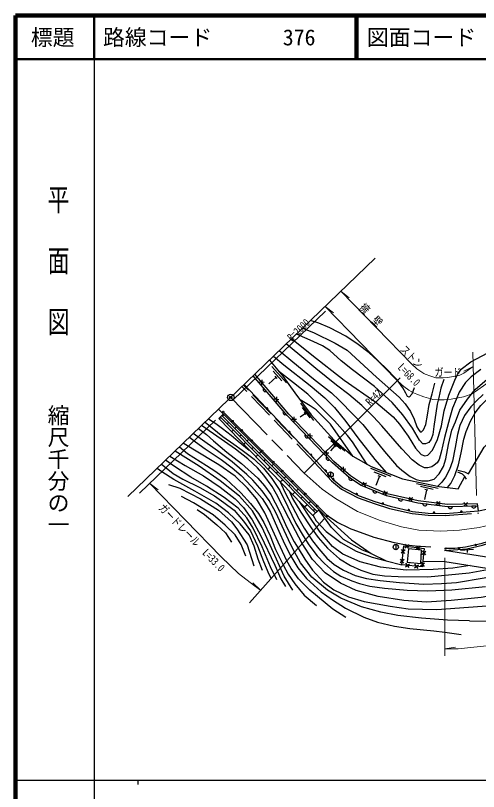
# Model space of a CAD drawing. Units: millimetres, scale not verified. Extents: x 40000 to 680000, y 20000 to 380000.
# Drawn here: x 40000 to 145912, y 202409 to 380000 of the extents above; entities that cross this region are included whole.
import ezdxf
from ezdxf.enums import TextEntityAlignment as Align

# ---------------------------------------------------------------- set-up
doc = ezdxf.new("R2010")
doc.units = ezdxf.units.MM
doc.header["$LTSCALE"] = 1000
doc.header["$PDMODE"] = 32
doc.header["$PDSIZE"] = 500
doc.linetypes.add('CHAIN', pattern=[18.5, 12, -1.5, 3.5, -1.5])
doc.linetypes.add('DASHED', pattern=[7.5, 6, -1.5])
for name, color, linetype, lineweight in [('M-BGD', 7, 'Continuous', 25), ('M-BMK', 2, 'CHAIN', 13), ('M-BMK-OTRS', 5, 'Continuous', 25), ('M-BMK-SRVR', 3, 'Continuous', 25), ('M-STR-HTXT', 7, 'Continuous', 13), ('M-TTL', 2, 'Continuous', 140), ('M-TTL-BAND', 7, 'Continuous', 25), ('M-TTL-LINE', 7, 'Continuous', 50)]:
    doc.layers.add(name, color=color, linetype=linetype, lineweight=lineweight)
doc.layers.add('M-OTRS', color=6, linetype='Continuous')
doc.layers.add('M-TTL-TXT', color=7, linetype='Continuous')
doc.styles.add('@ＭＳ ゴシック', font='')
doc.styles.add('ＭＳ ゴシック', font='')
doc.styles.get('@ＭＳ ゴシック').set_extended_font_data('@MS Gothic')
doc.styles.get('ＭＳ ゴシック').set_extended_font_data('MS Gothic')

msp = doc.modelspace()

# ---------------------------------------------------------------- linework, layer by layer
at = {"layer": 'M-BGD'}
for p, q in [((101966, 295966), (98617, 299679)), ((100962, 296407), (98953, 298635)), ((96347, 296640), (96256, 295448)), ((99623, 297220), (97952, 295713)), ((99857, 296960), (99389, 297480)), ((92298, 295559), (108821, 278007)), ((96889, 296001), (95703, 296092)), ((97413, 293983), (96768, 294735)), ((100262, 292070), (99077, 292161)), ((99720, 292709), (99629, 291517)), ((108269, 287280), (105301, 291304)), ((97392, 290147), (97668, 289855)), ((107434, 287907), (105653, 290321)), ((86616, 287595), (87002, 287968)), ((108636, 266167), (86854, 288118)), ((109007, 266503), (87208, 288471)), ((87362, 288316), (87669, 288612)), ((111347, 265475), (87507, 289313)), ((101945, 288710), (101291, 289455)), ((103707, 288162), (103679, 286966)), ((106302, 288936), (105095, 288045)), ((106510, 288654), (106094, 289217)), ((88411, 286549), (88771, 286896)), ((104282, 287552), (103093, 287580)), ((89406, 284729), (89820, 285129)), ((90180, 285476), (90497, 285782)), ((102475, 284748), (102751, 284456)), ((107342, 284351), (107314, 283155)), ((91229, 283709), (91589, 284056)), ((92998, 282636), (93326, 282953)), ((106973, 283403), (106289, 284120)), ((107918, 283741), (106729, 283769)), ((115356, 280315), (111568, 283578)), ((114403, 280741), (112130, 282698)), ((92196, 281862), (92638, 282289)), ((94047, 280869), (94406, 281217)), ((113071, 281492), (112092, 280356)), ((113336, 281264), (112805, 281721)), ((94985, 278996), (95456, 279450)), ((95815, 279797), (96154, 280124)), ((107416, 279500), (107692, 279207)), ((111666, 279806), (110477, 279837)), ((111093, 280417), (111061, 279221)), ((111832, 278284), (111155, 279007)), ((96864, 278030), (97224, 278377)), ((98633, 276957), (98983, 277295)), ((97775, 276129), (98273, 276610)), ((99682, 275190), (100042, 275538)), ((110771, 275884), (111042, 275588)), ((112085, 275541), (112085, 274341)), ((115552, 276147), (114365, 276062)), ((114921, 276699), (115007, 275506)), ((125923, 274494), (121261, 276300)), ((124828, 274436), (122031, 275520)), ((100565, 273263), (101091, 273770)), ((101451, 274118), (101811, 274466)), ((112490, 273971), (112800, 273716)), ((117075, 273769), (116249, 274316)), ((123267, 274558), (122454, 272460)), ((123593, 274432), (122941, 274685)), ((102500, 272351), (102860, 272698)), ((120281, 272968), (119181, 272516)), ((119509, 273296), (119964, 272189)), ((136653, 271789), (131760, 272822)), ((135581, 271555), (132646, 272175)), ((103355, 270396), (103909, 270931)), ((104269, 271278), (104640, 271636)), ((117829, 270503), (118187, 270321)), ((122674, 270977), (121759, 271358)), ((125126, 270946), (124026, 270494)), ((124354, 271274), (124809, 270167)), ((134021, 271425), (133556, 269223)), ((134363, 271352), (133678, 271497)), ((105318, 269511), (105678, 269858)), ((107086, 268439), (107468, 268807)), ((123824, 268263), (124208, 268145)), ((128590, 269196), (127624, 269420)), ((130877, 269607), (129868, 268978)), ((130061, 269801), (130694, 268786)), ((134156, 268135), (133173, 268257)), ((137130, 268690), (136192, 267959)), ((136299, 268798), (137034, 267855)), ((142531, 268558), (143395, 267731)), ((143369, 268571), (142547, 267712)), ((106145, 267530), (106727, 268091)), ((108136, 266672), (108495, 267019)), ((129761, 266755), (130153, 266665)), ((139975, 267580), (138985, 267558)), ((145352, 267698), (144361, 267676)), ((135531, 266101), (135932, 266095)), ((141775, 266326), (142176, 266357)), ((126999, 258946), (126999, 257746)), ((129158, 257722), (128223, 256976)), ((129060, 256890), (128318, 257819)), ((129087, 258195), (130037, 258910)), ((129916, 258073), (129197, 259029)), ((131644, 257833), (132595, 258547)), ((132473, 257710), (131755, 258666)), ((144792, 257786), (141802, 257551)), ((143297, 257669), (143344, 257070)), ((132916, 256661), (133850, 257410)), ((133013, 257494), (133757, 256566)), ((128908, 255492), (127973, 254746)), ((128810, 254659), (128068, 255589)), ((129215, 253792), (130142, 254537)), ((130047, 253697), (129298, 254629)), ((131246, 253571), (132173, 254316)), ((132078, 253476), (131329, 254408)), ((132627, 254023), (133559, 254772)), ((132722, 254855), (133467, 253928))]:
    msp.add_line(p, q, dxfattribs=at)
at = {"layer": 'M-BGD', "linetype": 'DASHED'}
for p, q in [((108466, 277655), (91811, 295090)), ((108821, 278007), (92171, 295437))]:
    msp.add_line(p, q, dxfattribs=at)
at = {"layer": 'M-BGD'}
for points in [[(131169, 294754), (130633, 293331), (130020, 292653), (129700, 292801), (129273, 293546), (128586, 294827), (127293, 296593), (124483, 299537), (120868, 302775), (118412, 304717), (115542, 306578), (111883, 308528), (109419, 309592), (107471, 310200)], [(105645, 308437), (108178, 307453), (113127, 305041), (115861, 303410), (118786, 300714), (122620, 297234), (127784, 292670), (129120, 291103), (130328, 289359), (131208, 287615), (131810, 285883), (132171, 285282), (132544, 284753), (132864, 284694), (133353, 285195), (133860, 286430), (134286, 288525), (134655, 290957), (135296, 293428), (135932, 295842)], [(103172, 306051), (107811, 302369), (115181, 296577), (122398, 291484), (126395, 288145), (127876, 286512), (129793, 283751), (131530, 280950), (132798, 279504), (133603, 279251), (134319, 279415), (135393, 280518), (136511, 282947), (137456, 286086), (138093, 289558), (139119, 293132), (140469, 296568), (141079, 297839), (141956, 299090), (144174, 300715), (148060, 302782)], [(137995, 296719), (137329, 294730), (136846, 292600), (136439, 291071), (135664, 285945), (135508, 284099), (135090, 283031), (134520, 282276), (133765, 281986), (133150, 281975), (132430, 282822), (130827, 285550), (128619, 288627), (126183, 291397), (122130, 295125), (117110, 298921), (114492, 301000), (111931, 303307), (110265, 304381), (108083, 305358), (104262, 307103)], [(146437, 298965), (144223, 297340), (142935, 295979), (141476, 293787), (140790, 292090), (139983, 290110), (139351, 288019), (138177, 283445), (137357, 280104), (136924, 278392), (136440, 277594), (135810, 277064), (135245, 276724), (134325, 276454), (133567, 276500), (132354, 277079), (130715, 278300), (128375, 280824), (123766, 286115), (121890, 288144), (119195, 290744), (116235, 293283), (113453, 295375), (108683, 299222), (106403, 301098), (101923, 304846)], [(98987, 302013), (101376, 300025), (107407, 295296), (110776, 292487), (112963, 290270), (115567, 287101), (118317, 283332), (122187, 278423), (124821, 275404)], [(100327, 303306), (103470, 300742), (108155, 296854), (112293, 293621), (114046, 291946), (117432, 288529), (119420, 286378), (121791, 283424), (124438, 280217), (127178, 277019), (128397, 275923), (130291, 274474), (131691, 273829), (132952, 273468), (134379, 273468), (135758, 273869), (136901, 275090), (137898, 276780), (138473, 278514), (139069, 281791), (139828, 285111), (140673, 287029), (141627, 289665), (143366, 292231), (145187, 294389), (147885, 296767)], [(216054, 303577), (165055, 267452), (160298, 264608), (156223, 262455), (153139, 261229), (146464, 259087), (142946, 258335), (140525, 257986), (138418, 257986)], [(98087, 301145), (101170, 297476), (103921, 293680), (107667, 288601), (112903, 282824), (117156, 279161), (121329, 276757), (128553, 273958), (136953, 272186), (141270, 271652), (142789, 274484)], [(138848, 271951), (139620, 272930), (140515, 274736), (141331, 277136), (141963, 279886), (142587, 283010), (143075, 284815), (144113, 287163), (145190, 289098), (146442, 290728), (147827, 292158), (149836, 293565), (152723, 295165), (156697, 297131), (159123, 298235), (163619, 299642), (166415, 300410), (168281, 300654), (169638, 300727)], [(143647, 275076), (147216, 281191), (157416, 291889), (164066, 298070), (167076, 299907), (169638, 300727), (171632, 300766), (175138, 300395)], [(120478, 277247), (117129, 282434), (115979, 283848), (112972, 287208), (109168, 291027), (106862, 293369), (103610, 295961), (100192, 298640)], [(145740, 267707), (138837, 267555), (132029, 268399), (124881, 270056), (118940, 272535), (116323, 274267), (112480, 277593), (110507, 279698), (102180, 288428), (94356, 297545)], [(145889, 266645), (145671, 268205), (138862, 268055), (132116, 268892), (125034, 270533), (119176, 272978), (116626, 274666), (112827, 277954), (110871, 280041), (102551, 288763), (94717, 297893)], [(145889, 266645), (145671, 268205), (138862, 268055), (132116, 268892), (125034, 270533), (119176, 272978), (116626, 274666), (112827, 277954), (110871, 280041), (102551, 288763), (94717, 297893)], [(176652, 249679), (153576, 255137), (138121, 257563), (143273, 257968), (146851, 258763), (152966, 260769), (157773, 262816), (165068, 267029), (170029, 270599), (183314, 279981), (208459, 297751)], [(145889, 266645), (148107, 267077), (152066, 268462), (156017, 270515), (158708, 272233), (164615, 276878), (171791, 282635), (182583, 289953), (189418, 294569), (191829, 296159)], [(147000, 293227), (145471, 291843), (144174, 290420), (142726, 288450), (141646, 286185), (141106, 284079), (140571, 281172), (139963, 278028), (139306, 276135), (138376, 274367), (137511, 273192), (136591, 272262)], [(117156, 279161), (112089, 286487), (108789, 289735), (107386, 290703), (105130, 292040)], [(86406, 289874), (111194, 265081), (116880, 260028), (121367, 256865), (124830, 255169), (128351, 254306)], [(84170, 287717), (85823, 286664), (87386, 285507), (89317, 283960), (90950, 282613), (93465, 280558)], [(109409, 266866), (108017, 265606), (86476, 287739), (87508, 288772)], [(167483, 249368), (160164, 248668), (151297, 247639), (146547, 246768), (139649, 246088), (134015, 245758), (128807, 246147), (122945, 247063), (117934, 248389), (114371, 250083), (110873, 252472), (107943, 255489), (105580, 259168), (102539, 264952), (99734, 270453), (98705, 272186), (96845, 274803), (95354, 276479), (93141, 278539), (90309, 280734), (85305, 284290), (82574, 286177)], [(83369, 286944), (84997, 285621), (87415, 283690), (89959, 281909), (91848, 280509), (94568, 278475), (96714, 276411), (98626, 274075), (100432, 271272), (102299, 267591), (104157, 263709), (105780, 260931), (107098, 258826), (108993, 256303), (110657, 254582), (112731, 252766), (114411, 251717), (116917, 250629), (118660, 249977), (121055, 249409), (124410, 248911), (129584, 248445), (134346, 248311), (139824, 248574), (147518, 249298)], [(143872, 241481), (138846, 241615), (132904, 242052), (127431, 242699), (123604, 243411), (119161, 244678), (114453, 246644), (111384, 248449), (107752, 251485), (105188, 254749), (103851, 257218), (102951, 258862), (99440, 266395), (98030, 269027), (96427, 271247), (94291, 273670), (92893, 274935), (89541, 277831), (86211, 280352), (82247, 283214), (80644, 284315)], [(81850, 285479), (83667, 284110), (85330, 282667), (88374, 280103), (91705, 277510), (95444, 274105), (96983, 272336), (98444, 270355), (100400, 266578), (102146, 262706), (103761, 259525), (104629, 258096), (106219, 255553), (107942, 253093), (110444, 250299), (112790, 248541), (116172, 246919), (119796, 245918), (125696, 244810), (129834, 244236), (136407, 244038), (150890, 245114), (159990, 245567), (172363, 246145)], [(79789, 283490), (81162, 282455), (83399, 280812), (87027, 278378), (89550, 276513), (91610, 274750), (93998, 272232), (96398, 269476), (97481, 267804), (98348, 266308), (100263, 261967), (101544, 259066), (102978, 256233), (104595, 253618), (106586, 251155), (109891, 248074), (112508, 246234), (115478, 244397), (119681, 242296), (122843, 241144), (126676, 240237), (130178, 239740), (135720, 239189), (138234, 238873), (141967, 238330)], [(77506, 281287), (79378, 279792), (83665, 277004), (85860, 275646), (88117, 273972), (91564, 270786), (93769, 268356), (95576, 265996), (96815, 263979), (98237, 260882), (99486, 257805), (101259, 254294), (102393, 252117), (103883, 249916), (106063, 247307), (108847, 244952)], [(115580, 242212), (112578, 244165), (107340, 248486), (104729, 251114), (103060, 253449), (102042, 255178), (99659, 260436), (97046, 266209), (95115, 269360), (93054, 271852), (90234, 274577), (86492, 277147), (80583, 280719), (78377, 282127)], [(75265, 279124), (78832, 277000), (82967, 274621), (86847, 272081), (90237, 269423), (92175, 267434), (94166, 264579), (96068, 261055), (99294, 254224), (100723, 251066), (101760, 249286)], [(103445, 248508), (101486, 251661), (98606, 257952), (96412, 262834), (94190, 266619), (91224, 269969), (86836, 273475), (82040, 276836), (76514, 280329)], [(73387, 277313), (74444, 276515), (76099, 275195), (78290, 273856), (82133, 271990), (85502, 270057), (87653, 268569), (89988, 266800), (92170, 264299), (93734, 262060), (95390, 258618), (96740, 255052), (97952, 252162), (98499, 251181)], [(99795, 250831), (98352, 253817), (96439, 258373), (94375, 262643), (92886, 265005), (90922, 267231), (87720, 269681), (83663, 272292), (80137, 274365), (76343, 276772), (74326, 278218)], [(108821, 278007), (112645, 273843), (114873, 272010), (118607, 270107), (122197, 268763), (125692, 267688), (130794, 266518), (134411, 266120), (138286, 266056), (145889, 266645)], [(96528, 252988), (95475, 255596), (94559, 258570), (93437, 261110), (91400, 263627), (88744, 266166), (85797, 268429), (80991, 271178), (76180, 273784), (73485, 275588), (72381, 276342)], [(141189, 275931), (142724, 275568), (143647, 275076)], [(143185, 273863), (142789, 274484), (142239, 275035), (141221, 275471)], [(75013, 272665), (77552, 271856), (82336, 269387), (86423, 266806), (89433, 264089), (90651, 262545), (92985, 258874), (94513, 254086)], [(100565, 273263), (101571, 271081), (103279, 267671), (104836, 264831), (106061, 262663), (107163, 260953), (107915, 259764), (109353, 257951), (111216, 255775), (112875, 254393), (114995, 253036), (117678, 251827), (120262, 251154), (123421, 250662), (127839, 250222), (133398, 249830), (137470, 249971), (140884, 250260), (147186, 251338), (153168, 252433)], [(102586, 271186), (103329, 269462), (105281, 266357), (107647, 262726), (109215, 260573), (111377, 258100), (114085, 255618), (116654, 254136), (118978, 253055), (121779, 252142), (124425, 251753), (127556, 251636), (134346, 251564), (139063, 251958), (143752, 252446), (148826, 253340)], [(92673, 256249), (91645, 258942), (90241, 261173), (87959, 263390), (85188, 265729), (80709, 268459), (77981, 269892)], [(144046, 254094), (140011, 253496), (135562, 253181), (129345, 253062), (123535, 253719), (118847, 254949), (114860, 256751), (112526, 258507), (109802, 261663), (107931, 264285), (104943, 268765)], [(81538, 266928), (83245, 265787), (86059, 263462), (88038, 261612), (89442, 259497)], [(121367, 256865), (119354, 257629), (115056, 260089), (112295, 262848), (109409, 266866)], [(108064, 265558), (108775, 264375), (111032, 261898), (114397, 259401), (117955, 257438), (121563, 256012), (124830, 255169)], [(133168, 255093), (138199, 255016), (149240, 253274), (175929, 247559)], [(143872, 241481), (153730, 241371), (158613, 241384), (162645, 241670), (164390, 241958)]]:
    msp.add_lwpolyline(points, dxfattribs=at)
at = {"layer": 'M-BGD', "linetype": 'DASHED'}
for points in [[(108466, 277655), (112300, 273479), (114598, 271589), (118405, 269648), (122036, 268290), (125563, 267205), (130711, 266024), (134380, 265620), (138301, 265556), (145956, 266149)], [(134977, 258286), (131419, 258569), (129356, 258800), (126716, 259317), (122045, 260500), (116293, 262681), (113510, 264058), (111347, 265475)]]:
    msp.add_lwpolyline(points, dxfattribs=at)
at = {"layer": 'M-BGD'}
for points in [[(128351, 254306), (128838, 258651), (133487, 257993), (133026, 253797)], [(132709, 254592), (132909, 257656), (129882, 257951), (129576, 254878)]]:
    msp.add_lwpolyline(points, close=True, dxfattribs=at)
for centre, radius in [((87507, 289313), 150), ((89648, 287172), 150), ((91753, 285068), 150), ((94060, 282760), 150), ((96428, 280394), 150), ((98965, 277856), 150), ((101022, 275799), 150), ((112085, 274941), 600), ((103369, 273452), 150), ((106280, 270542), 150), ((109003, 267819), 150), ((111347, 265475), 150), ((126999, 258346), 600), ((138418, 257986), 150), ((141470, 258122), 150), ((145257, 258829), 150)]:
    msp.add_circle(centre, radius, dxfattribs=at)
for centre, radius, start, end in [((97165, 294422), 505, 141.80455, 299.46274), ((97553, 290023), 203, 304.3092, 142.23259), ((101692, 289147), 505, 142.484, 300.14219), ((102636, 284624), 203, 304.3092, 142.23259), ((106701, 283829), 505, 144.81814, 302.47633), ((107577, 279375), 203, 304.3092, 142.23259), ((111565, 278712), 505, 144.32178, 301.97997), ((110930, 275758), 203, 303.60078, 141.52417), ((112665, 273868), 203, 311.59216, 149.51555), ((116716, 274124), 505, 157.66632, 315.32451), ((118022, 270440), 203, 324.02966, 161.95305), ((122254, 271258), 505, 168.51805, 326.17624), ((124026, 268234), 203, 333.94484, 171.86823), ((128129, 269403), 505, 178.12648, 335.78467), ((133677, 268294), 505, 184.09751, 341.7557), ((129964, 266741), 203, 338.11972, 176.0431), ((139478, 267667), 505, 192.43256, 350.09075), ((141973, 266373), 203, 355.4674, 193.39079), ((144854, 267785), 505, 192.43256, 350.09075), ((135732, 266130), 203, 350.09582, 188.01921)]:
    msp.add_arc(centre, radius, start, end, dxfattribs=at)
at = {"layer": 'M-BMK'}
msp.add_lwpolyline([(89240, 292609), (106070, 275276), (110129, 271603), (113199, 269428), (118249, 266471), (123439, 264464), (128322, 262985), (132278, 262246), (137284, 261999), (141563, 262214), (146090, 262848), (152655, 264346), (157935, 266669), (161525, 268692), (174466, 277929), (222781, 312147), (226516, 314374), (230119, 316146), (235321, 317685), (239185, 318150), (243220, 318131), (246804, 317964), (252398, 316708), (256708, 314983)], dxfattribs=at)
at = {"layer": 'M-BMK-OTRS'}
msp.add_line((65731, 269926), (122255, 324464), dxfattribs=at)
at = {"layer": 'M-BMK-SRVR'}
msp.add_circle((89240, 292609), 750, dxfattribs=at)
at = {"layer": 'M-OTRS'}
msp.add_point((89240, 292609), dxfattribs=at)
at = {"layer": 'M-STR-HTXT'}
for p, q in [((114428, 316912), (116366, 315405)), ((110830, 313440), (112768, 311933)), ((89763, 292071), (110888, 312350)), ((145436, 270163), (144655, 302915)), ((144731, 299706), (142554, 298572)), ((106070, 275276), (128005, 297050)), ((85736, 287425), (68384, 270660)), ((70724, 272921), (72662, 271414)), ((93505, 245548), (110580, 264807)), ((138197, 255878), (138245, 233439)), ((96079, 248452), (94321, 250166)), ((138242, 235059), (140671, 235413))]:
    msp.add_line(p, q, dxfattribs=at)
for points in [[(110830, 313440), (127187, 296592), (128364, 295470), (128826, 295109), (129982, 294284), (131053, 293664), (131787, 293307), (133405, 292728), (134975, 292245), (135476, 292148), (136606, 292051), (138095, 292059), (139642, 292224), (142477, 292741), (143387, 293004), (144546, 293526), (145253, 293935), (157082, 302379), (206311, 337244), (211266, 340250), (218505, 343825), (220761, 344576)], [(114428, 316912), (130707, 300145), (131638, 299258), (131821, 299114), (132693, 298492), (133400, 298082), (133728, 297923), (134984, 297474), (136176, 297106), (136808, 297052), (137816, 297058), (138928, 297176), (141330, 297614), (141656, 297708), (142260, 297980), (142541, 298143), (144731, 299706)], [(138242, 235059), (141276, 235075), (147784, 235769), (155554, 237185), (163114, 239376), (170599, 242744), (176170, 245972), (190111, 255924), (229455, 283788)], [(70724, 272921), (87064, 256091), (91047, 252295), (94681, 249450), (96079, 248452)]]:
    msp.add_lwpolyline(points, dxfattribs=at)
at = {"layer": 'M-TTL'}
for p, q in [((40000, 380000), (40000, 20000)), ((680000, 380000), (40000, 380000))]:
    msp.add_line(p, q, dxfattribs=at)
at = {"layer": 'M-TTL-BAND'}
for p, q in [((58000, 370000), (58000, 20000)), ((40000, 205000), (579000, 205000)), ((68000, 205000), (68000, 204000))]:
    msp.add_line(p, q, dxfattribs=at)
at = {"layer": 'M-TTL-LINE'}
for p, q in [((58000, 380000), (58000, 370000)), ((117750, 380000), (117750, 370000)), ((118250, 380000), (118250, 370000)), ((40000, 370000), (680000, 370000))]:
    msp.add_line(p, q, dxfattribs=at)

# ---------------------------------------------------------------- texts
at = {"layer": 'M-STR-HTXT', "style": 'ＭＳ ゴシック', "width": 0.8}
for s, rotation, p in [('擁\u3000壁', 314.154, (120275, 310441)), ('R=2000', 43.83, (105757, 306991)), ('ストン', 314.154, (129574, 300862)), ('ストン', 314.154, (129574, 300862)), ('L=68.0', 314.154, (128997, 296776)), ('R=42', 44.788, (122956, 291598)), ('ガードレール\u3000L=33.0', 314.154, (79285, 259487))]:
    msp.add_text(s, height=1833, rotation=rotation, dxfattribs=at).set_placement(p, align=Align.BOTTOM_CENTER)
msp.add_text('ガード', height=1833, dxfattribs=at).set_placement((138928, 296864), align=Align.BOTTOM_CENTER)
at = {"layer": 'M-TTL-BAND', "style": '@ＭＳ ゴシック', "width": 1.4}
msp.add_text('平  面  図', height=3666, rotation=270, dxfattribs=at).set_placement((49777, 306475), align=Align.MIDDLE_RIGHT)
at = {"layer": 'M-TTL-BAND', "style": '@ＭＳ ゴシック'}
msp.add_text('縮尺千分の一', height=3666, rotation=270, dxfattribs=at).set_placement((49777, 261030), align=Align.MIDDLE_RIGHT)
at = {"layer": 'M-TTL-TXT', "style": 'ＭＳ ゴシック'}
msp.add_text('標題', height=3666, dxfattribs=at).set_placement((48500, 375000), align=Align.MIDDLE_CENTER)
for s, p in [('路線コード', (60000, 375000)), ('376', (101142, 375000)), ('図面コード', (120380, 375000))]:
    msp.add_text(s, height=3666, dxfattribs=at).set_placement(p, align=Align.MIDDLE_LEFT)

doc.saveas('drawing.dxf')
